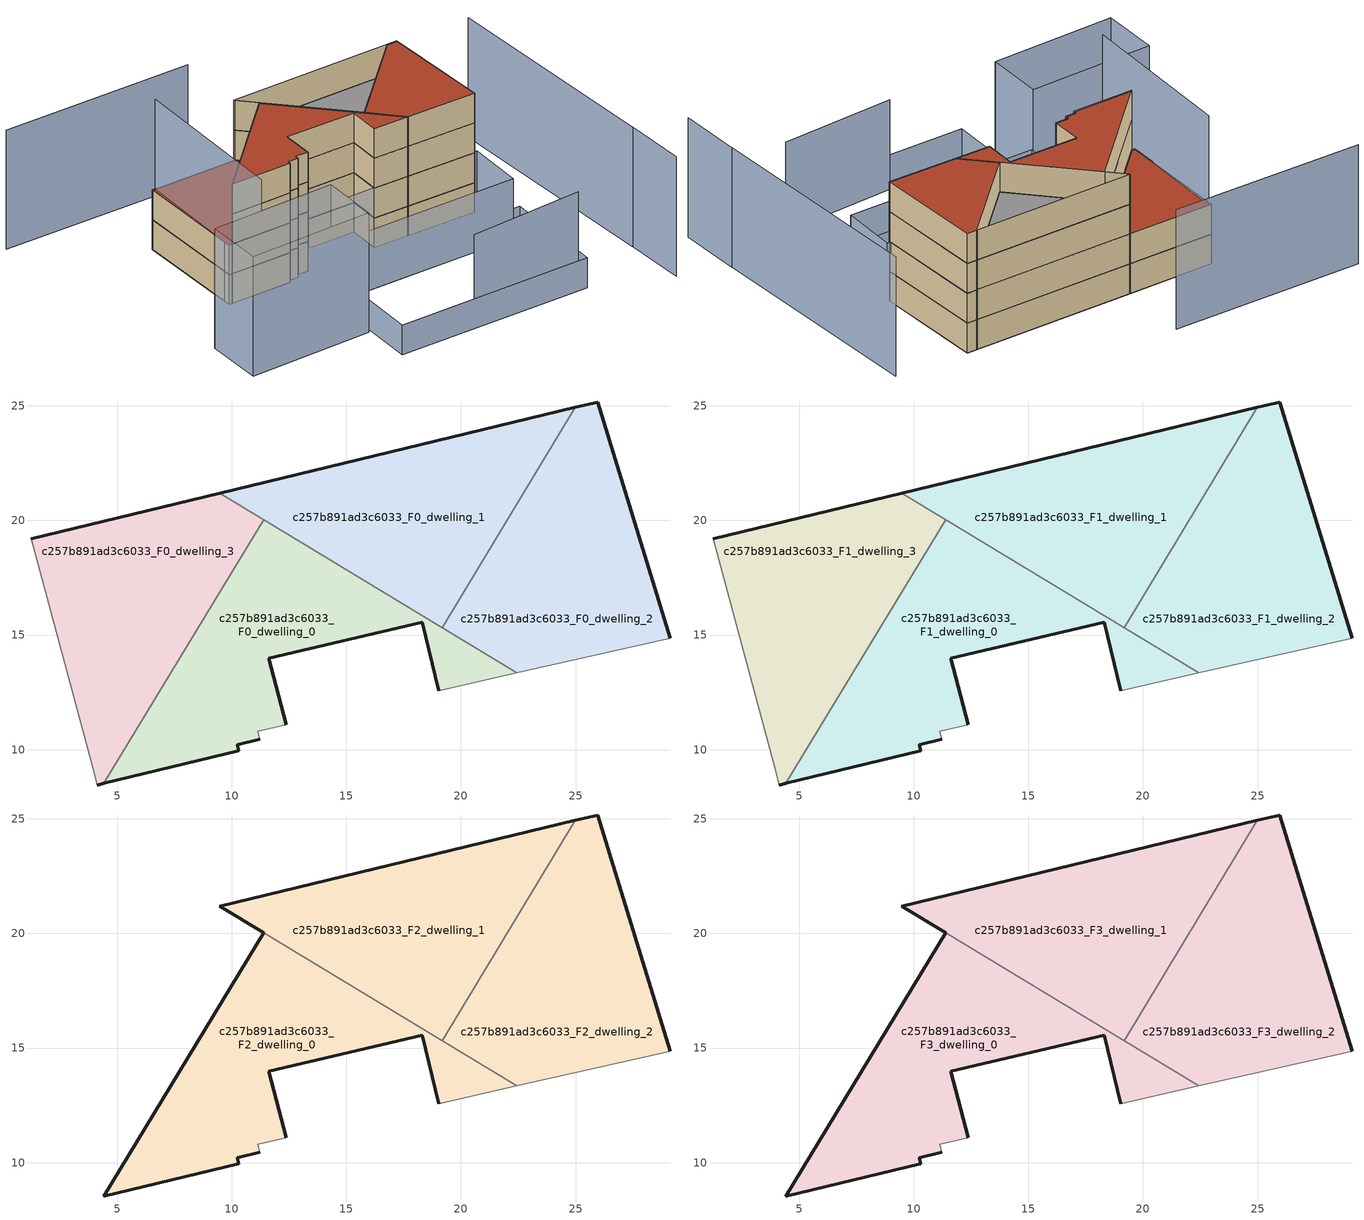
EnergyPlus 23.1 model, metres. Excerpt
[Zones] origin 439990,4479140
c257b891ad3c6033_F0_dwelling_0
 floor ground (EU_floor_Construction): 22.44,13.35 11.39,20.03 4.42,8.53 10.3,9.95 10.24,10.21 11.23,10.44 11.14,10.8 12.37,11.08 11.61,13.99 18.31,15.56 19.04,12.58 z0; 29.13,14.85 25.97,25.17 24.99,24.93 19.18,15.32 22.44,13.35 z0
 wall outside (EU_wall_Construction): 24.99,24.93 25.97,25.17 29.13,14.85 z0:3
 wall adiabatic (EU_wall_Construction): 29.13,14.85 22.44,13.35 z0:3
 wall to c257b891ad3c6033_F0_dwelling_1 (EU_wall_Construction): 19.17,15.32 24.99,24.93 z0:3
 wall to c257b891ad3c6033_F0_dwelling_2 (EU_wall_Construction): 22.44,13.35 19.17,15.32 z0:3
c257b891ad3c6033_F0_dwelling_1
 floor ground (EU_floor_Construction): 19.18,15.32 24.99,24.93 9.48,21.19 z0; 19.17,15.32 11.39,20.03 4.42,8.53 10.3,9.95 10.24,10.21 11.23,10.44 11.14,10.8 12.37,11.08 11.61,13.99 18.31,15.56 z0; 22.44,13.35 19.17,15.32 18.31,15.56 19.04,12.58 z0
 wall outside (EU_wall_Construction): 9.48,21.19 24.99,24.93 z0:3
 wall to c257b891ad3c6033_F0_dwelling_3 (EU_wall_Construction): 11.39,20.03 9.48,21.19 z0:3
 wall to c257b891ad3c6033_F0_dwelling_2 (EU_wall_Construction): 19.18,15.32 11.39,20.03 z0:3
 ceiling adiabatic (EU_floor_Construction): 18.31,15.56 11.61,13.99 12.37,11.08 11.14,10.8 11.23,10.44 10.24,10.21 10.3,9.95 4.43,8.53 11.39,20.03 19.17,15.32 z3
c257b891ad3c6033_F0_dwelling_2
 floor ground (EU_floor_Construction): 22.44,13.35 19.17,15.32 18.31,15.56 19.04,12.58 z0; 29.13,14.85 25.97,25.17 24.99,24.93 19.18,15.32 22.44,13.35 z0; 19.18,15.32 24.99,24.93 9.48,21.19 z0; 19.17,15.32 11.39,20.03 4.42,8.53 10.3,9.95 10.24,10.21 11.23,10.44 11.14,10.8 12.37,11.08 11.61,13.99 18.31,15.56 z0
 wall outside (EU_wall_Construction): 19.04,12.58 18.31,15.56 11.61,13.99 12.37,11.08 / 11.23,10.44 10.24,10.21 10.3,9.95 4.42,8.53 z0:3
 wall adiabatic (EU_wall_Construction): 22.44,13.35 19.04,12.58 / 12.37,11.08 11.14,10.8 11.23,10.44 z0:3
 wall to c257b891ad3c6033_F0_dwelling_3 (EU_wall_Construction): 4.42,8.53 11.39,20.03 z0:3
c257b891ad3c6033_F0_dwelling_3
 floor ground (EU_floor_Construction): 4.42,8.53 11.39,20.03 9.48,21.19 1.26,19.21 3.96,9.15 4.13,8.46 z0
 wall outside (EU_wall_Construction): 1.26,19.21 9.48,21.19 / 4.42,8.53 4.13,8.46 z0:3
 wall adiabatic (EU_wall_Construction): 4.13,8.46 3.96,9.15 1.26,19.21 z0:3
c257b891ad3c6033_F1_dwelling_0
 floor to c257b891ad3c6033_F0_dwelling_0 (EU_floor_Construction): 22.44,13.35 11.39,20.03 4.42,8.53 10.3,9.95 10.24,10.21 11.23,10.44 11.14,10.8 12.37,11.08 11.61,13.99 18.31,15.56 19.04,12.58 z3
 floor adiabatic (EU_floor_Construction): 29.13,14.85 25.97,25.17 24.99,24.93 19.18,15.32 22.44,13.35 z3
 wall outside (EU_wall_Construction): 24.99,24.93 25.97,25.17 29.13,14.85 z3:6
 wall adiabatic (EU_wall_Construction): 29.13,14.85 22.44,13.35 z3:6
 wall to c257b891ad3c6033_F1_dwelling_1 (EU_wall_Construction): 19.17,15.32 24.99,24.93 z3:6
 wall to c257b891ad3c6033_F1_dwelling_2 (EU_wall_Construction): 22.44,13.35 19.17,15.32 z3:6
c257b891ad3c6033_F1_dwelling_1
 floor to c257b891ad3c6033_F0_dwelling_1 (EU_floor_Construction): 22.44,13.35 19.18,15.32 18.31,15.56 19.04,12.58 z3; 19.18,15.32 24.99,24.93 9.48,21.19 z3
 floor to c257b891ad3c6033_F0_dwelling_2 (EU_floor_Construction): 19.17,15.32 11.39,20.03 4.42,8.53 10.3,9.95 10.24,10.21 11.23,10.44 11.14,10.8 12.37,11.08 11.61,13.99 18.31,15.56 z3
 wall outside (EU_wall_Construction): 9.48,21.19 24.99,24.93 z3:6
 wall to c257b891ad3c6033_F1_dwelling_3 (EU_wall_Construction): 11.39,20.03 9.48,21.19 z3:6
 wall to c257b891ad3c6033_F1_dwelling_2 (EU_wall_Construction): 19.18,15.32 11.39,20.03 z3:6
 ceiling adiabatic (EU_floor_Construction): 18.31,15.56 11.61,13.99 12.37,11.08 11.14,10.8 11.23,10.44 10.24,10.21 10.3,9.95 4.43,8.53 11.39,20.03 19.17,15.32 z6
c257b891ad3c6033_F1_dwelling_2
 floor to c257b891ad3c6033_F0_dwelling_2 (EU_floor_Construction): 22.44,13.35 19.17,15.32 18.31,15.56 19.04,12.58 z3; 29.13,14.85 25.97,25.17 24.99,24.93 19.18,15.32 22.44,13.35 z3; 19.17,15.32 11.39,20.03 4.42,8.53 10.3,9.95 10.24,10.21 11.23,10.44 11.14,10.8 12.37,11.08 11.61,13.99 18.31,15.56 z3; 19.18,15.32 24.99,24.93 9.48,21.19 z3
 wall outside (EU_wall_Construction): 19.04,12.58 18.31,15.56 11.61,13.99 12.37,11.08 / 11.23,10.44 10.24,10.21 10.3,9.95 4.42,8.53 z3:6
 wall adiabatic (EU_wall_Construction): 22.44,13.35 19.04,12.58 / 12.37,11.08 11.14,10.8 11.23,10.44 z3:6
 wall to c257b891ad3c6033_F1_dwelling_3 (EU_wall_Construction): 4.42,8.53 11.39,20.03 z3:6
c257b891ad3c6033_F1_dwelling_3
 floor to c257b891ad3c6033_F0_dwelling_3 (EU_floor_Construction): 4.42,8.53 11.39,20.03 9.48,21.19 1.26,19.21 3.96,9.15 4.13,8.46 z3
 wall outside (EU_wall_Construction): 1.26,19.21 9.48,21.19 / 4.42,8.53 4.13,8.46 z3:6
 wall adiabatic (EU_wall_Construction): 4.13,8.46 3.96,9.15 1.26,19.21 z3:6
 roof outside (EU_roof_Construction): 11.39,20.03 4.42,8.53 4.13,8.46 3.96,9.15 1.26,19.21 9.48,21.19 z6
c257b891ad3c6033_F2_dwelling_0
 floor to c257b891ad3c6033_F1_dwelling_0 (EU_floor_Construction): 22.44,13.35 11.39,20.03 4.42,8.53 10.3,9.95 10.24,10.21 11.23,10.44 11.14,10.8 12.37,11.08 11.61,13.99 18.31,15.56 19.04,12.58 z6
 floor adiabatic (EU_floor_Construction): 29.13,14.85 25.97,25.17 24.99,24.93 19.18,15.32 22.44,13.35 z6
 wall outside (EU_wall_Construction): 24.99,24.93 25.97,25.17 29.13,14.85 z6:9
 wall adiabatic (EU_wall_Construction): 29.13,14.85 22.44,13.35 z6:9
 wall to c257b891ad3c6033_F2_dwelling_1 (EU_wall_Construction): 19.17,15.32 24.99,24.93 z6:9
 wall to c257b891ad3c6033_F2_dwelling_2 (EU_wall_Construction): 22.44,13.35 19.17,15.32 z6:9
c257b891ad3c6033_F2_dwelling_1
 floor to c257b891ad3c6033_F1_dwelling_1 (EU_floor_Construction): 22.44,13.35 19.18,15.32 18.31,15.56 19.04,12.58 z6; 19.18,15.32 24.99,24.93 9.48,21.19 z6
 floor to c257b891ad3c6033_F1_dwelling_2 (EU_floor_Construction): 19.17,15.32 11.39,20.03 4.42,8.53 10.3,9.95 10.24,10.21 11.23,10.44 11.14,10.8 12.37,11.08 11.61,13.99 18.31,15.56 z6
 wall outside (EU_wall_Construction): 11.39,20.03 9.48,21.19 24.99,24.93 z6:9
 wall to c257b891ad3c6033_F2_dwelling_2 (EU_wall_Construction): 19.17,15.32 11.39,20.03 z6:9
 ceiling adiabatic (EU_floor_Construction): 18.31,15.56 11.61,13.99 12.37,11.08 11.14,10.8 11.23,10.44 10.24,10.21 10.3,9.95 4.43,8.53 11.39,20.03 19.17,15.32 z9
c257b891ad3c6033_F2_dwelling_2
 floor to c257b891ad3c6033_F1_dwelling_2 (EU_floor_Construction): 22.44,13.35 19.17,15.32 18.31,15.56 19.04,12.58 z6; 29.13,14.85 25.97,25.17 24.99,24.93 19.18,15.32 22.44,13.35 z6; 19.17,15.32 11.39,20.03 4.42,8.53 10.3,9.95 10.24,10.21 11.23,10.44 11.14,10.8 12.37,11.08 11.61,13.99 18.31,15.56 z6; 19.18,15.32 24.99,24.93 9.48,21.19 z6
 wall outside (EU_wall_Construction): 19.04,12.58 18.31,15.56 11.61,13.99 12.37,11.08 / 11.23,10.44 10.24,10.21 10.3,9.95 4.42,8.53 11.39,20.03 z6:9
 wall adiabatic (EU_wall_Construction): 22.44,13.35 19.04,12.58 / 12.37,11.08 11.14,10.8 11.23,10.44 z6:9
c257b891ad3c6033_F3_dwelling_0
 floor to c257b891ad3c6033_F2_dwelling_0 (EU_floor_Construction): 22.44,13.35 11.39,20.03 4.42,8.53 10.3,9.95 10.24,10.21 11.23,10.44 11.14,10.8 12.37,11.08 11.61,13.99 18.31,15.56 19.04,12.58 z9
 floor adiabatic (EU_floor_Construction): 29.13,14.85 25.97,25.17 24.99,24.93 19.18,15.32 22.44,13.35 z9
 wall outside (EU_wall_Construction): 24.99,24.93 25.97,25.17 29.13,14.85 z9:12
 wall adiabatic (EU_wall_Construction): 29.13,14.85 22.44,13.35 z9:12
 wall to c257b891ad3c6033_F3_dwelling_1 (EU_wall_Construction): 19.17,15.32 24.99,24.93 z9:12
 wall to c257b891ad3c6033_F3_dwelling_2 (EU_wall_Construction): 22.44,13.35 19.17,15.32 z9:12
 roof outside (EU_roof_Construction): 18.31,15.56 11.61,13.99 12.37,11.08 11.14,10.8 11.23,10.44 10.24,10.21 10.3,9.95 4.42,8.53 11.39,20.03 22.44,13.35 19.04,12.58 z12; 25.97,25.17 29.13,14.85 22.44,13.35 19.18,15.32 24.99,24.93 z12
c257b891ad3c6033_F3_dwelling_1
 floor to c257b891ad3c6033_F2_dwelling_1 (EU_floor_Construction): 22.44,13.35 19.18,15.32 18.31,15.56 19.04,12.58 z9; 19.18,15.32 24.99,24.93 9.48,21.19 z9
 floor to c257b891ad3c6033_F2_dwelling_2 (EU_floor_Construction): 19.17,15.32 11.39,20.03 4.42,8.53 10.3,9.95 10.24,10.21 11.23,10.44 11.14,10.8 12.37,11.08 11.61,13.99 18.31,15.56 z9
 wall outside (EU_wall_Construction): 11.39,20.03 9.48,21.19 24.99,24.93 z9:12
 wall to c257b891ad3c6033_F3_dwelling_2 (EU_wall_Construction): 19.17,15.32 11.39,20.03 z9:12
 roof outside (EU_roof_Construction): 18.31,15.56 11.61,13.99 12.37,11.08 11.14,10.8 11.23,10.44 10.24,10.21 10.3,9.95 4.42,8.53 11.39,20.03 9.48,21.19 19.17,15.32 z12; 22.44,13.35 19.04,12.58 18.31,15.56 19.18,15.32 z12
c257b891ad3c6033_F3_dwelling_2
 floor to c257b891ad3c6033_F2_dwelling_2 (EU_floor_Construction): 22.44,13.35 19.17,15.32 18.31,15.56 19.04,12.58 z9; 29.13,14.85 25.97,25.17 24.99,24.93 19.18,15.32 22.44,13.35 z9; 19.17,15.32 11.39,20.03 4.42,8.53 10.3,9.95 10.24,10.21 11.23,10.44 11.14,10.8 12.37,11.08 11.61,13.99 18.31,15.56 z9; 19.18,15.32 24.99,24.93 9.48,21.19 z9
 wall outside (EU_wall_Construction): 19.04,12.58 18.31,15.56 11.61,13.99 12.37,11.08 / 11.23,10.44 10.24,10.21 10.3,9.95 4.42,8.53 11.39,20.03 z9:12
 wall adiabatic (EU_wall_Construction): 22.44,13.35 19.04,12.58 / 12.37,11.08 11.14,10.8 11.23,10.44 z9:12
 roof outside (EU_roof_Construction): 22.44,13.35 19.04,12.58 18.31,15.56 19.17,15.32 z12; 25.97,25.17 29.13,14.85 22.44,13.35 19.18,15.32 24.99,24.93 z12; 18.31,15.56 11.61,13.99 12.37,11.08 11.14,10.8 11.23,10.44 10.24,10.21 10.3,9.95 4.42,8.53 11.39,20.03 19.17,15.32 z12
shading: 41.41,-0.99 39.67,4.85 / 39.69,4.77 33.01,26.42 / 7.88,27.98 -10.4,23.73 / 1.85,-3.06 0.44,2.33 / 0.44,2.33 12.25,5.41 / 12.25,5.41 13.66,0.03 / 13.66,0.03 1.85,-3.06 z0:12; 22.52,-2.05 33.3,1.21 z0:9; 12.62,5.47 31.31,9.92 / 31.31,9.92 33.67,-0.02 / 33.67,-0.02 14.98,-4.46 / 14.98,-4.46 12.62,5.47 z0:3; 1.53,19.27 5.24,3.78 z0:15; 30.68,9.75 12.41,5.42 / 12.41,5.42 11.14,10.8 / 11.14,10.8 29.4,15.13 / 29.4,15.13 30.68,9.75 z0:6
[Building]
EU S2 Campaign: North Axis=0; Terrain=City; Solar Distribution=FullExterior
[Site:Location]
Madrid: Latitude=40.5; Longitude=-3.5; Time Zone=1; Elevation=609
[SizingPeriod:WeatherFileDays]
AnnualSizingPeriod: Begin Month=1; Begin Day of Month=1; End Month=12; End Day of Month=31; Day of Week for Start Day=Monday; Use Weather File Daylight Saving Period=No; Use Weather File Rain and Snow Indicators=No
[MATERIAL]
EU_InternalMass_Material: Roughness=MediumRough; Thickness=0.1; Conductivity=1; Density=1800; Specific Heat=900; Thermal Absorptance=0.9; Solar Absorptance=0.7; Visible Absorptance=0.7
[MATERIAL:NOMASS] Roughness=MediumRough; Thermal Absorptance=0.9; Solar Absorptance=0.7; Visible Absorptance=0.7
Name | Thermal Resistance
EU_wall_NoMass; EU_roof_NoMass | 2.16768
EU_floor_NoMass | 1.14339
[CONSTRUCTION]
EU_wall_Construction: EU_wall_NoMass
EU_roof_Construction: EU_roof_NoMass
EU_floor_Construction: EU_floor_NoMass
EU_InternalMass_Construction: EU_InternalMass_Material
[ZONE] Type=1; Multiplier=1; Ceiling Height=autocalculate; Floor Area=autocalculate; Part of Total Floor Area=Yes
Name | Volume
c257b891ad3c6033_F0_dwelling_0; c257b891ad3c6033_F1_dwelling_0; c257b891ad3c6033_F2_dwelling_0; c257b891ad3c6033_F3_dwelling_0 | 381.996
c257b891ad3c6033_F0_dwelling_1 | 381.955
c257b891ad3c6033_F1_dwelling_1; c257b891ad3c6033_F2_dwelling_1; c257b891ad3c6033_F3_dwelling_1 | 381.957
c257b891ad3c6033_F0_dwelling_2 | 572.939
c257b891ad3c6033_F1_dwelling_2; c257b891ad3c6033_F2_dwelling_2; c257b891ad3c6033_F3_dwelling_2 | 572.94
c257b891ad3c6033_F0_dwelling_3 | 190.952
c257b891ad3c6033_F1_dwelling_3 | 190.951
[INTERNALMASS] Construction=EU_InternalMass_Construction
Name | Zone or ZoneList | Surface Area
c257b891ad3c6033_F0_dwelling_0_EU_InternalMass | c257b891ad3c6033_F0_dwelling_0 | 63.6625
c257b891ad3c6033_F0_dwelling_1_EU_InternalMass | c257b891ad3c6033_F0_dwelling_1 | 63.6528
c257b891ad3c6033_F0_dwelling_2_EU_InternalMass | c257b891ad3c6033_F0_dwelling_2 | 63.6712
c257b891ad3c6033_F0_dwelling_3_EU_InternalMass | c257b891ad3c6033_F0_dwelling_3 | 63.6483
c257b891ad3c6033_F1_dwelling_0_EU_InternalMass | c257b891ad3c6033_F1_dwelling_0 | 63.6625
c257b891ad3c6033_F1_dwelling_1_EU_InternalMass | c257b891ad3c6033_F1_dwelling_1 | 63.6528
c257b891ad3c6033_F1_dwelling_2_EU_InternalMass | c257b891ad3c6033_F1_dwelling_2 | 63.6712
c257b891ad3c6033_F1_dwelling_3_EU_InternalMass | c257b891ad3c6033_F1_dwelling_3 | 63.6483
c257b891ad3c6033_F2_dwelling_0_EU_InternalMass | c257b891ad3c6033_F2_dwelling_0 | 84.5632
c257b891ad3c6033_F2_dwelling_1_EU_InternalMass | c257b891ad3c6033_F2_dwelling_1 | 85.1896
c257b891ad3c6033_F2_dwelling_2_EU_InternalMass | c257b891ad3c6033_F2_dwelling_2 | 84.8781
c257b891ad3c6033_F3_dwelling_0_EU_InternalMass | c257b891ad3c6033_F3_dwelling_0 | 84.5632
c257b891ad3c6033_F3_dwelling_1_EU_InternalMass | c257b891ad3c6033_F3_dwelling_1 | 85.1896
c257b891ad3c6033_F3_dwelling_2_EU_InternalMass | c257b891ad3c6033_F3_dwelling_2 | 84.8781
[OTHEREQUIPMENT] Fuel Type=Electricity; Design Level Calculation Method=Watts/Area; Power per Zone Floor Area=1; Fraction Latent=0; Fraction Radiant=0; Fraction Lost=0; Carbon Dioxide Generation Rate=0; EndUse Subcategory=EU_Step8_InternalGains
Name | Zone or ZoneList or Space or SpaceList | Schedule
EU_Step8_InternalGain_c257b891ad3c6033_F0_dwelling_0_f000 | c257b891ad3c6033_F0_dwelling_0 | EU_Step8_GainSchedule_c257b891ad3c6033_F0_dwelling_0_f000
EU_Step8_InternalGain_c257b891ad3c6033_F0_dwelling_1_f000 | c257b891ad3c6033_F0_dwelling_1 | EU_Step8_GainSchedule_c257b891ad3c6033_F0_dwelling_1_f000
EU_Step8_InternalGain_c257b891ad3c6033_F0_dwelling_2_f000 | c257b891ad3c6033_F0_dwelling_2 | EU_Step8_GainSchedule_c257b891ad3c6033_F0_dwelling_2_f000
EU_Step8_InternalGain_c257b891ad3c6033_F0_dwelling_3_f000 | c257b891ad3c6033_F0_dwelling_3 | EU_Step8_GainSchedule_c257b891ad3c6033_F0_dwelling_3_f000
EU_Step8_InternalGain_c257b891ad3c6033_F1_dwelling_0_f000 | c257b891ad3c6033_F1_dwelling_0 | EU_Step8_GainSchedule_c257b891ad3c6033_F1_dwelling_0_f000
EU_Step8_InternalGain_c257b891ad3c6033_F1_dwelling_1_f000 | c257b891ad3c6033_F1_dwelling_1 | EU_Step8_GainSchedule_c257b891ad3c6033_F1_dwelling_1_f000
EU_Step8_InternalGain_c257b891ad3c6033_F1_dwelling_2_f000 | c257b891ad3c6033_F1_dwelling_2 | EU_Step8_GainSchedule_c257b891ad3c6033_F1_dwelling_2_f000
EU_Step8_InternalGain_c257b891ad3c6033_F1_dwelling_3_f000 | c257b891ad3c6033_F1_dwelling_3 | EU_Step8_GainSchedule_c257b891ad3c6033_F1_dwelling_3_f000
EU_Step8_InternalGain_c257b891ad3c6033_F2_dwelling_0_f000 | c257b891ad3c6033_F2_dwelling_0 | EU_Step8_GainSchedule_c257b891ad3c6033_F2_dwelling_0_f000
EU_Step8_InternalGain_c257b891ad3c6033_F2_dwelling_1_f000 | c257b891ad3c6033_F2_dwelling_1 | EU_Step8_GainSchedule_c257b891ad3c6033_F2_dwelling_1_f000
EU_Step8_InternalGain_c257b891ad3c6033_F2_dwelling_2_f000 | c257b891ad3c6033_F2_dwelling_2 | EU_Step8_GainSchedule_c257b891ad3c6033_F2_dwelling_2_f000
EU_Step8_InternalGain_c257b891ad3c6033_F3_dwelling_0_f000 | c257b891ad3c6033_F3_dwelling_0 | EU_Step8_GainSchedule_c257b891ad3c6033_F3_dwelling_0_f000
EU_Step8_InternalGain_c257b891ad3c6033_F3_dwelling_1_f000 | c257b891ad3c6033_F3_dwelling_1 | EU_Step8_GainSchedule_c257b891ad3c6033_F3_dwelling_1_f000
EU_Step8_InternalGain_c257b891ad3c6033_F3_dwelling_2_f000 | c257b891ad3c6033_F3_dwelling_2 | EU_Step8_GainSchedule_c257b891ad3c6033_F3_dwelling_2_f000
[ZONEVENTILATION:DESIGNFLOWRATE] Schedule=EU_AlwaysOn; Design Flow Rate Calculation Method=AirChanges/Hour; Air Changes per Hour=0.480546; Ventilation Type=Natural; Fan Pressure Rise=0; Fan Total Efficiency=1; Constant Term Coefficient=1; Temperature Term Coefficient=0; Velocity Term Coefficient=0; Velocity Squared Term Coefficient=0; Minimum Indoor Temperature=-100; Maximum Indoor Temperature=100; Delta Temperature=-100; Minimum Outdoor Temperature=-100; Maximum Outdoor Temperature=100; Maximum Wind Speed=40
Name | Zone or ZoneList or Space or SpaceList
EU_ConstantAir_c257b891ad3c6033_F0_dwelling_0 | c257b891ad3c6033_F0_dwelling_0
EU_ConstantAir_c257b891ad3c6033_F0_dwelling_1 | c257b891ad3c6033_F0_dwelling_1
EU_ConstantAir_c257b891ad3c6033_F0_dwelling_2 | c257b891ad3c6033_F0_dwelling_2
EU_ConstantAir_c257b891ad3c6033_F0_dwelling_3 | c257b891ad3c6033_F0_dwelling_3
EU_ConstantAir_c257b891ad3c6033_F1_dwelling_0 | c257b891ad3c6033_F1_dwelling_0
EU_ConstantAir_c257b891ad3c6033_F1_dwelling_1 | c257b891ad3c6033_F1_dwelling_1
EU_ConstantAir_c257b891ad3c6033_F1_dwelling_2 | c257b891ad3c6033_F1_dwelling_2
EU_ConstantAir_c257b891ad3c6033_F1_dwelling_3 | c257b891ad3c6033_F1_dwelling_3
EU_ConstantAir_c257b891ad3c6033_F2_dwelling_0 | c257b891ad3c6033_F2_dwelling_0
EU_ConstantAir_c257b891ad3c6033_F2_dwelling_1 | c257b891ad3c6033_F2_dwelling_1
EU_ConstantAir_c257b891ad3c6033_F2_dwelling_2 | c257b891ad3c6033_F2_dwelling_2
EU_ConstantAir_c257b891ad3c6033_F3_dwelling_0 | c257b891ad3c6033_F3_dwelling_0
EU_ConstantAir_c257b891ad3c6033_F3_dwelling_1 | c257b891ad3c6033_F3_dwelling_1
EU_ConstantAir_c257b891ad3c6033_F3_dwelling_2 | c257b891ad3c6033_F3_dwelling_2
[HVACTEMPLATE:THERMOSTAT] Constant Heating Setpoint=20; Constant Cooling Setpoint=50
EU_HeatOnly_c257b891ad3c6033_F0_dwelling_0; EU_HeatOnly_c257b891ad3c6033_F0_dwelling_1; EU_HeatOnly_c257b891ad3c6033_F0_dwelling_2; EU_HeatOnly_c257b891ad3c6033_F0_dwelling_3; EU_HeatOnly_c257b891ad3c6033_F1_dwelling_0; EU_HeatOnly_c257b891ad3c6033_F1_dwelling_1; EU_HeatOnly_c257b891ad3c6033_F1_dwelling_2; EU_HeatOnly_c257b891ad3c6033_F1_dwelling_3; EU_HeatOnly_c257b891ad3c6033_F2_dwelling_0; EU_HeatOnly_c257b891ad3c6033_F2_dwelling_1; EU_HeatOnly_c257b891ad3c6033_F2_dwelling_2; EU_HeatOnly_c257b891ad3c6033_F3_dwelling_0; EU_HeatOnly_c257b891ad3c6033_F3_dwelling_1; EU_HeatOnly_c257b891ad3c6033_F3_dwelling_2
[HVACTEMPLATE:ZONE:IDEALLOADSAIRSYSTEM] System Availability Schedule=EU_AlwaysOn; Maximum Heating Supply Air Temperature=50; Minimum Cooling Supply Air Temperature=13; Maximum Heating Supply Air Humidity Ratio=0.0156; Minimum Cooling Supply Air Humidity Ratio=0.0077; Heating Limit=NoLimit; Cooling Limit=NoLimit; Heating Availability Schedule=EU_AlwaysOn; Cooling Availability Schedule=EU_CoolingOff; Dehumidification Control Type=ConstantSensibleHeatRatio; Cooling Sensible Heat Ratio=0.7; Dehumidification Setpoint=60; Humidification Control Type=None; Humidification Setpoint=30; Outdoor Air Method=None; Outdoor Air Flow Rate per Person=0.00944; Outdoor Air Flow Rate per Zone Floor Area=0; Outdoor Air Flow Rate per Zone=0; Demand Controlled Ventilation Type=None; Outdoor Air Economizer Type=NoEconomizer; Heat Recovery Type=None; Sensible Heat Recovery Effectiveness=0.7; Latent Heat Recovery Effectiveness=0.65
Name | Template Thermostat
c257b891ad3c6033_F0_dwelling_0 | EU_HeatOnly_c257b891ad3c6033_F0_dwelling_0
c257b891ad3c6033_F0_dwelling_1 | EU_HeatOnly_c257b891ad3c6033_F0_dwelling_1
c257b891ad3c6033_F0_dwelling_2 | EU_HeatOnly_c257b891ad3c6033_F0_dwelling_2
c257b891ad3c6033_F0_dwelling_3 | EU_HeatOnly_c257b891ad3c6033_F0_dwelling_3
c257b891ad3c6033_F1_dwelling_0 | EU_HeatOnly_c257b891ad3c6033_F1_dwelling_0
c257b891ad3c6033_F1_dwelling_1 | EU_HeatOnly_c257b891ad3c6033_F1_dwelling_1
c257b891ad3c6033_F1_dwelling_2 | EU_HeatOnly_c257b891ad3c6033_F1_dwelling_2
c257b891ad3c6033_F1_dwelling_3 | EU_HeatOnly_c257b891ad3c6033_F1_dwelling_3
c257b891ad3c6033_F2_dwelling_0 | EU_HeatOnly_c257b891ad3c6033_F2_dwelling_0
c257b891ad3c6033_F2_dwelling_1 | EU_HeatOnly_c257b891ad3c6033_F2_dwelling_1
c257b891ad3c6033_F2_dwelling_2 | EU_HeatOnly_c257b891ad3c6033_F2_dwelling_2
c257b891ad3c6033_F3_dwelling_0 | EU_HeatOnly_c257b891ad3c6033_F3_dwelling_0
c257b891ad3c6033_F3_dwelling_1 | EU_HeatOnly_c257b891ad3c6033_F3_dwelling_1
c257b891ad3c6033_F3_dwelling_2 | EU_HeatOnly_c257b891ad3c6033_F3_dwelling_2
[SIZING:ZONE] Zone Cooling Design Supply Air Temperature Input Method=SupplyAirTemperature; Zone Cooling Design Supply Air Temperature=13; Zone Heating Design Supply Air Temperature Input Method=SupplyAirTemperature; Zone Heating Design Supply Air Temperature=50; Zone Cooling Design Supply Air Humidity Ratio=0.008; Zone Heating Design Supply Air Humidity Ratio=0.008; Cooling Design Air Flow Method=DesignDay; Cooling Design Air Flow Rate=0; Cooling Minimum Air Flow per Zone Floor Area=0.000762; Cooling Minimum Air Flow=0; Cooling Minimum Air Flow Fraction=0.2; Heating Design Air Flow Method=DesignDay; Heating Design Air Flow Rate=0; Heating Maximum Air Flow per Zone Floor Area=0.002032; Heating Maximum Air Flow=0.141576; Heating Maximum Air Flow Fraction=0.3; Account for Dedicated Outdoor Air System=No; Dedicated Outdoor Air System Control Strategy=NeutralSupplyAir; Dedicated Outdoor Air Low Setpoint Temperature for Design=autosize; Dedicated Outdoor Air High Setpoint Temperature for Design=autosize; Zone Load Sizing Method=Sensible Load Only No Latent Load; Zone Latent Cooling Design Supply Air Humidity Ratio Input Method=HumidityRatioDifference; Zone Cooling Design Supply Air Humidity Ratio Difference=0.005; Zone Latent Heating Design Supply Air Humidity Ratio Input Method=HumidityRatioDifference; Zone Humidification Design Supply Air Humidity Ratio Difference=0.005
c257b891ad3c6033_F0_dwelling_0; c257b891ad3c6033_F0_dwelling_1; c257b891ad3c6033_F0_dwelling_2; c257b891ad3c6033_F0_dwelling_3; c257b891ad3c6033_F1_dwelling_0; c257b891ad3c6033_F1_dwelling_1; c257b891ad3c6033_F1_dwelling_2; c257b891ad3c6033_F1_dwelling_3; c257b891ad3c6033_F2_dwelling_0; c257b891ad3c6033_F2_dwelling_1; c257b891ad3c6033_F2_dwelling_2; c257b891ad3c6033_F3_dwelling_0; c257b891ad3c6033_F3_dwelling_1; c257b891ad3c6033_F3_dwelling_2
[SCHEDULE:CONSTANT]
Name | Hourly Value
EU_AlwaysOn | 1
EU_CoolingOff | 0
[SCHEDULE:FILE] Column Number=1; Rows to Skip at Top=0; Number of Hours of Data=8760; Column Separator=Comma; Interpolate to Timestep=No; Minutes per Item=60; Adjust Schedule for Daylight Savings=Yes
Name | File
EU_Step8_GainSchedule_c257b891ad3c6033_F0_dwelling_0_f000 | ../../schedules/c257b891ad3c6033/c257b891ad3c6033_F0_dwelling_0_f000_gain.csv
EU_Step8_GainSchedule_c257b891ad3c6033_F0_dwelling_1_f000 | ../../schedules/c257b891ad3c6033/c257b891ad3c6033_F0_dwelling_1_f000_gain.csv
EU_Step8_GainSchedule_c257b891ad3c6033_F0_dwelling_2_f000 | ../../schedules/c257b891ad3c6033/c257b891ad3c6033_F0_dwelling_2_f000_gain.csv
EU_Step8_GainSchedule_c257b891ad3c6033_F0_dwelling_3_f000 | ../../schedules/c257b891ad3c6033/c257b891ad3c6033_F0_dwelling_3_f000_gain.csv
EU_Step8_GainSchedule_c257b891ad3c6033_F1_dwelling_0_f000 | ../../schedules/c257b891ad3c6033/c257b891ad3c6033_F1_dwelling_0_f000_gain.csv
EU_Step8_GainSchedule_c257b891ad3c6033_F1_dwelling_1_f000 | ../../schedules/c257b891ad3c6033/c257b891ad3c6033_F1_dwelling_1_f000_gain.csv
EU_Step8_GainSchedule_c257b891ad3c6033_F1_dwelling_2_f000 | ../../schedules/c257b891ad3c6033/c257b891ad3c6033_F1_dwelling_2_f000_gain.csv
EU_Step8_GainSchedule_c257b891ad3c6033_F1_dwelling_3_f000 | ../../schedules/c257b891ad3c6033/c257b891ad3c6033_F1_dwelling_3_f000_gain.csv
EU_Step8_GainSchedule_c257b891ad3c6033_F2_dwelling_0_f000 | ../../schedules/c257b891ad3c6033/c257b891ad3c6033_F2_dwelling_0_f000_gain.csv
EU_Step8_GainSchedule_c257b891ad3c6033_F2_dwelling_1_f000 | ../../schedules/c257b891ad3c6033/c257b891ad3c6033_F2_dwelling_1_f000_gain.csv
EU_Step8_GainSchedule_c257b891ad3c6033_F2_dwelling_2_f000 | ../../schedules/c257b891ad3c6033/c257b891ad3c6033_F2_dwelling_2_f000_gain.csv
EU_Step8_GainSchedule_c257b891ad3c6033_F3_dwelling_0_f000 | ../../schedules/c257b891ad3c6033/c257b891ad3c6033_F3_dwelling_0_f000_gain.csv
EU_Step8_GainSchedule_c257b891ad3c6033_F3_dwelling_1_f000 | ../../schedules/c257b891ad3c6033/c257b891ad3c6033_F3_dwelling_1_f000_gain.csv
EU_Step8_GainSchedule_c257b891ad3c6033_F3_dwelling_2_f000 | ../../schedules/c257b891ad3c6033/c257b891ad3c6033_F3_dwelling_2_f000_gain.csv
